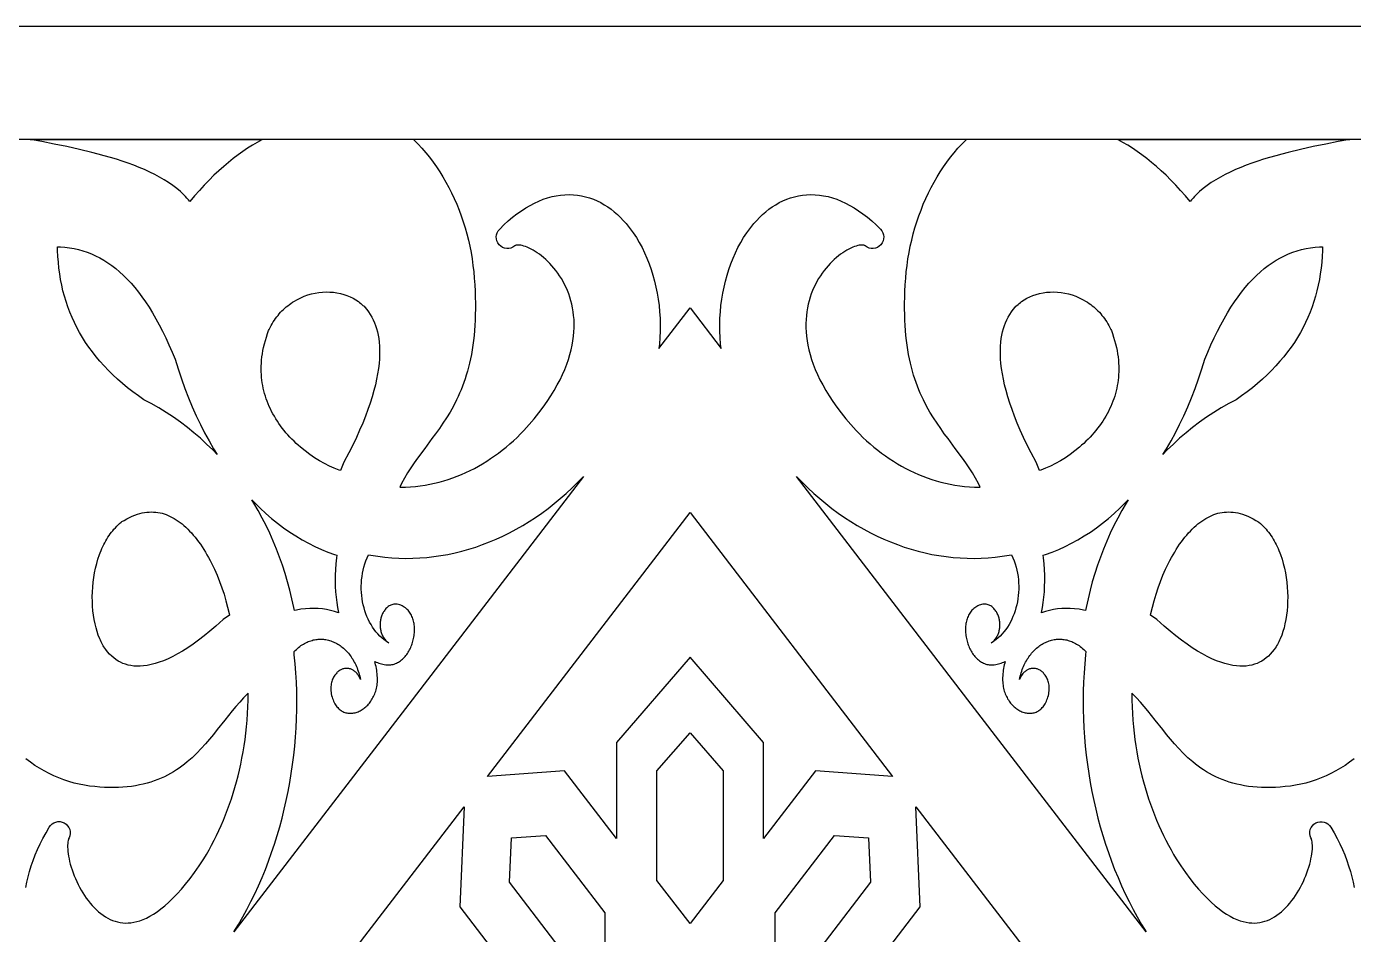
# Model space of a CAD drawing. Extents: x -400 to 400, y -350 to 350.
# Drawn here: x 9.4 to 244, y 189.4 to 350 of the extents above; entities that cross this region are included whole.
import ezdxf

# ---------------------------------------------------------------- set-up
doc = ezdxf.new("R2010")
doc.units = 0
doc.header["$MEASUREMENT"] = 0
doc.layers.add('LAYER_1', color=18, linetype='CONTINUOUS')

msp = doc.modelspace()

# ---------------------------------------------------------------- linework, layer by layer
at = {"layer": 'LAYER_1'}
for points in [[(-400, -350), (400, -350), (400, 350), (-400, 350)], [(-380, 330), (-380, -330), (380, -330), (380, 330)], [(50.95, 329.97), (50.12, 329.51), (49.29, 329.01), (48.45, 328.48), (47.61, 327.91), (46.76, 327.3), (45.92, 326.65), (45.07, 325.97), (44.22, 325.24), (43.37, 324.48), (42.51, 323.68), (41.65, 322.83), (40.8, 321.94), (39.94, 321.02), (39.08, 320.04), (38.22, 319.03), (37.98, 319.34), (37.72, 319.65), (37.45, 319.95), (37.17, 320.25), (36.57, 320.82), (35.92, 321.37), (35.23, 321.9), (34.49, 322.41), (33.72, 322.9), (32.9, 323.37), (32.05, 323.83), (31.16, 324.26), (30.24, 324.68), (29.29, 325.08), (28.32, 325.46), (27.32, 325.83), (26.29, 326.18), (25.25, 326.52), (24.19, 326.84), (23.12, 327.15), (22.03, 327.44), (20.93, 327.73), (18.72, 328.26), (16.49, 328.76), (14.26, 329.21), (12.06, 329.63), (10.01, 330), (51.01, 330)], [(241.28, 329.63), (239.08, 329.21), (236.85, 328.76), (234.62, 328.26), (232.4, 327.73), (231.3, 327.44), (230.22, 327.15), (229.14, 326.84), (228.08, 326.52), (227.04, 326.18), (226.02, 325.83), (225.02, 325.46), (224.04, 325.08), (223.1, 324.68), (222.18, 324.26), (221.29, 323.83), (220.44, 323.37), (219.62, 322.9), (218.84, 322.41), (218.11, 321.9), (217.41, 321.37), (216.76, 320.82), (216.16, 320.25), (215.88, 319.95), (215.61, 319.65), (215.36, 319.34), (215.12, 319.03), (214.26, 320.04), (213.4, 321.02), (212.54, 321.94), (211.68, 322.83), (210.83, 323.68), (209.97, 324.48), (209.12, 325.24), (208.27, 325.97), (207.42, 326.65), (206.57, 327.3), (205.73, 327.91), (204.89, 328.48), (204.05, 329.01), (203.22, 329.51), (202.38, 329.97), (202.33, 330), (243.33, 330)], [(15.35, 311.02), (16.16, 310.96), (16.97, 310.87), (17.76, 310.73), (18.54, 310.55), (19.31, 310.34), (20.07, 310.08), (20.83, 309.79), (21.57, 309.46), (22.3, 309.08), (23.02, 308.67), (23.74, 308.21), (24.44, 307.71), (25.14, 307.17), (25.83, 306.59), (26.51, 305.96), (27.18, 305.29), (27.84, 304.57), (28.5, 303.82), (29.14, 303.01), (29.78, 302.16), (30.41, 301.27), (31.03, 300.33), (31.64, 299.34), (32.24, 298.3), (32.83, 297.22), (33.41, 296.09), (33.99, 294.91), (34.55, 293.69), (35.11, 292.41), (35.63, 291.15), (36.15, 289.45), (36.74, 287.7), (37.36, 285.99), (38, 284.33), (38.67, 282.71), (39.37, 281.14), (40.1, 279.61), (40.85, 278.13), (41.63, 276.69), (42.43, 275.3), (43.05, 274.3), (42.28, 275.1), (41.21, 276.14), (40.11, 277.16), (38.97, 278.14), (37.8, 279.08), (36.59, 280), (35.35, 280.87), (34.07, 281.71), (32.76, 282.52), (31.42, 283.28), (30.12, 283.97), (29.15, 284.65), (28.17, 285.37), (27.23, 286.1), (26.33, 286.85), (25.46, 287.61), (24.63, 288.38), (23.83, 289.17), (23.08, 289.96), (22.35, 290.77), (21.67, 291.59), (21.01, 292.42), (20.4, 293.26), (19.82, 294.11), (19.27, 294.98), (18.75, 295.85), (18.27, 296.74), (17.83, 297.63), (17.41, 298.54), (17.03, 299.46), (16.68, 300.39), (16.36, 301.34), (16.07, 302.29), (15.81, 303.26), (15.59, 304.24), (15.39, 305.23), (15.23, 306.24), (15.09, 307.25), (14.99, 308.29), (14.91, 309.33), (14.87, 310.39), (14.86, 311.03)], [(238.47, 310.39), (238.42, 309.33), (238.35, 308.29), (238.24, 307.25), (238.11, 306.24), (237.94, 305.23), (237.75, 304.24), (237.52, 303.26), (237.27, 302.29), (236.98, 301.34), (236.66, 300.39), (236.31, 299.46), (235.93, 298.54), (235.51, 297.63), (235.06, 296.74), (234.58, 295.85), (234.07, 294.98), (233.52, 294.11), (232.94, 293.26), (232.32, 292.42), (231.67, 291.59), (230.98, 290.77), (230.26, 289.96), (229.5, 289.17), (228.71, 288.38), (227.88, 287.61), (227.01, 286.85), (226.11, 286.1), (225.17, 285.37), (224.19, 284.65), (223.22, 283.97), (221.92, 283.28), (220.57, 282.52), (219.26, 281.71), (217.99, 280.87), (216.75, 280), (215.54, 279.08), (214.37, 278.14), (213.23, 277.16), (212.13, 276.14), (211.06, 275.1), (210.29, 274.3), (210.9, 275.3), (211.71, 276.69), (212.48, 278.13), (213.24, 279.61), (213.96, 281.14), (214.66, 282.71), (215.33, 284.33), (215.98, 285.99), (216.6, 287.7), (217.18, 289.45), (217.71, 291.15), (218.23, 292.41), (218.78, 293.69), (219.35, 294.91), (219.92, 296.09), (220.51, 297.22), (221.1, 298.3), (221.7, 299.34), (222.31, 300.33), (222.93, 301.27), (223.56, 302.16), (224.19, 303.01), (224.84, 303.82), (225.49, 304.57), (226.16, 305.29), (226.83, 305.96), (227.51, 306.59), (228.2, 307.17), (228.89, 307.71), (229.6, 308.21), (230.31, 308.67), (231.04, 309.08), (231.77, 309.46), (232.51, 309.79), (233.26, 310.08), (234.02, 310.34), (234.79, 310.55), (235.58, 310.73), (236.37, 310.87), (237.17, 310.96), (237.99, 311.02), (238.47, 311.03)], [(62.99, 303.03), (63.63, 302.98), (64.25, 302.89), (64.86, 302.76), (65.45, 302.6), (66.02, 302.41), (66.57, 302.19), (67.09, 301.93), (67.58, 301.65), (68.07, 301.33), (68.26, 301.19), (68.46, 301.02), (68.66, 300.85), (68.85, 300.67), (69.04, 300.5), (69.16, 300.36), (69.51, 299.94), (69.85, 299.5), (70.15, 299.04), (70.42, 298.57), (70.66, 298.09), (70.89, 297.6), (71.08, 297.09), (71.26, 296.56), (71.41, 296), (71.53, 295.42), (71.64, 294.81), (71.72, 294.16), (71.77, 293.48), (71.8, 292.76), (71.79, 292), (71.76, 291.21), (71.69, 290.37), (71.58, 289.49), (71.44, 288.58), (71.26, 287.62), (71.04, 286.62), (70.78, 285.58), (70.47, 284.5), (70.12, 283.39), (69.73, 282.24), (69.29, 281.05), (68.8, 279.83), (68.26, 278.57), (67.68, 277.28), (67.05, 275.96), (66.36, 274.61), (65.47, 272.91), (64.88, 271.44), (64.66, 271.51), (63.78, 271.86), (62.91, 272.25), (62.03, 272.69), (61.16, 273.18), (60.3, 273.71), (59.45, 274.29), (58.62, 274.91), (57.8, 275.58), (57.42, 275.91), (57.04, 276.26), (56.66, 276.62), (56.29, 276.99), (55.93, 277.36), (55.58, 277.75), (55.24, 278.14), (54.91, 278.54), (54.59, 278.94), (54.29, 279.35), (53.99, 279.77), (53.71, 280.19), (53.44, 280.61), (53.18, 281.04), (52.93, 281.48), (52.7, 281.92), (52.48, 282.36), (52.27, 282.8), (52.08, 283.25), (51.9, 283.71), (51.74, 284.16), (51.59, 284.62), (51.45, 285.08), (51.33, 285.54), (51.22, 286.01), (51.12, 286.48), (51.04, 286.95), (50.97, 287.43), (50.92, 287.92), (50.89, 288.41), (50.86, 288.91), (50.86, 289.42), (50.86, 289.93), (50.89, 290.46), (50.93, 290.99), (50.99, 291.54), (51.07, 292.09), (51.17, 292.66), (51.29, 293.24), (51.43, 293.84), (51.59, 294.45), (51.78, 295.07), (51.99, 295.71), (52.17, 296.2), (52.26, 296.4), (52.43, 296.75), (52.61, 297.09), (52.8, 297.41), (52.99, 297.73), (53.19, 298.04), (53.4, 298.33), (53.61, 298.62), (53.83, 298.9), (54.06, 299.17), (54.29, 299.44), (54.53, 299.69), (54.78, 299.93), (55.03, 300.17), (55.29, 300.4), (55.56, 300.61), (55.83, 300.82), (56.1, 301.02), (56.38, 301.22), (56.65, 301.38), (57.26, 301.73), (57.86, 302.03), (58.48, 302.29), (59.11, 302.52), (59.75, 302.7), (60.4, 302.84), (61.05, 302.95), (61.7, 303.01), (62.35, 303.04)], [(191.64, 303.01), (192.29, 302.95), (192.94, 302.84), (193.59, 302.7), (194.23, 302.52), (194.86, 302.29), (195.48, 302.03), (196.08, 301.73), (196.69, 301.38), (196.95, 301.22), (197.23, 301.02), (197.51, 300.82), (197.78, 300.61), (198.05, 300.4), (198.3, 300.17), (198.56, 299.93), (198.8, 299.69), (199.04, 299.44), (199.28, 299.17), (199.5, 298.9), (199.72, 298.62), (199.94, 298.33), (200.15, 298.04), (200.35, 297.73), (200.54, 297.41), (200.72, 297.09), (200.9, 296.75), (201.08, 296.4), (201.17, 296.2), (201.35, 295.71), (201.56, 295.07), (201.74, 294.45), (201.91, 293.84), (202.05, 293.24), (202.17, 292.66), (202.26, 292.09), (202.34, 291.54), (202.4, 290.99), (202.45, 290.46), (202.47, 289.93), (202.48, 289.42), (202.47, 288.91), (202.45, 288.41), (202.41, 287.92), (202.36, 287.43), (202.29, 286.95), (202.21, 286.48), (202.12, 286.01), (202.01, 285.54), (201.89, 285.08), (201.75, 284.62), (201.6, 284.16), (201.43, 283.71), (201.26, 283.25), (201.06, 282.8), (200.86, 282.36), (200.64, 281.92), (200.4, 281.48), (200.16, 281.04), (199.9, 280.61), (199.63, 280.19), (199.34, 279.77), (199.05, 279.35), (198.74, 278.94), (198.42, 278.54), (198.09, 278.14), (197.75, 277.75), (197.4, 277.36), (197.04, 276.99), (196.68, 276.62), (196.3, 276.26), (195.91, 275.91), (195.54, 275.58), (194.71, 274.91), (193.89, 274.29), (193.04, 273.71), (192.18, 273.18), (191.3, 272.69), (190.43, 272.25), (189.55, 271.86), (188.68, 271.51), (188.46, 271.44), (187.87, 272.91), (186.97, 274.61), (186.29, 275.96), (185.66, 277.28), (185.07, 278.57), (184.54, 279.83), (184.05, 281.05), (183.61, 282.24), (183.22, 283.39), (182.87, 284.5), (182.56, 285.58), (182.3, 286.62), (182.08, 287.62), (181.9, 288.58), (181.76, 289.49), (181.65, 290.37), (181.58, 291.21), (181.54, 292), (181.54, 292.76), (181.57, 293.48), (181.62, 294.16), (181.7, 294.81), (181.8, 295.42), (181.93, 296), (182.08, 296.56), (182.25, 297.09), (182.45, 297.6), (182.67, 298.09), (182.92, 298.57), (183.19, 299.04), (183.49, 299.5), (183.82, 299.94), (184.17, 300.36), (184.3, 300.5), (184.48, 300.67), (184.67, 300.85), (184.87, 301.02), (185.08, 301.19), (185.27, 301.33), (185.76, 301.65), (186.25, 301.93), (186.77, 302.19), (187.31, 302.41), (187.88, 302.6), (188.47, 302.76), (189.08, 302.89), (189.71, 302.98), (190.34, 303.03), (190.99, 303.04)], [(76.93, 230.13), (46.03, 189.85), (46.83, 191.15), (47.59, 192.47), (48.33, 193.82), (49.04, 195.19), (49.72, 196.59), (50.38, 198), (51, 199.44), (51.59, 200.89), (52.16, 202.37), (52.7, 203.85), (53.2, 205.36), (53.68, 206.88), (54.13, 208.42), (54.55, 209.96), (54.93, 211.52), (55.29, 213.09), (55.61, 214.67), (55.91, 216.26), (56.17, 217.86), (56.41, 219.46), (56.61, 221.07), (56.78, 222.69), (56.92, 224.3), (57.03, 225.92), (57.1, 227.54), (57.14, 229.17), (57.15, 230.79), (57.13, 232.41), (57.08, 234.02), (56.99, 235.64), (56.87, 237.24), (56.71, 238.85), (56.68, 239.41), (56.87, 239.62), (57.07, 239.81), (57.27, 239.99), (57.47, 240.17), (57.68, 240.33), (57.89, 240.48), (58.1, 240.62), (58.31, 240.76), (58.52, 240.88), (58.74, 240.99), (58.96, 241.1), (59.17, 241.19), (59.39, 241.27), (59.62, 241.35), (59.84, 241.41), (60.06, 241.47), (60.28, 241.52), (60.51, 241.55), (60.73, 241.58), (60.95, 241.6), (61.18, 241.61), (61.4, 241.61), (61.63, 241.6), (61.85, 241.59), (62.07, 241.56), (62.29, 241.53), (62.51, 241.49), (62.73, 241.43), (62.95, 241.37), (63.16, 241.31), (63.38, 241.23), (63.59, 241.14), (63.8, 241.05), (64.01, 240.95), (64.21, 240.84), (64.41, 240.72), (64.62, 240.6), (64.81, 240.47), (65.01, 240.32), (65.2, 240.18), (65.39, 240.02), (65.57, 239.85), (65.75, 239.68), (65.93, 239.5), (66.1, 239.32), (66.27, 239.12), (66.44, 238.92), (66.6, 238.71), (66.75, 238.5), (66.9, 238.28), (67.05, 238.05), (67.19, 237.81), (67.32, 237.57), (67.45, 237.32), (67.58, 237.06), (67.7, 236.8), (67.81, 236.53), (67.91, 236.25), (68.01, 235.97), (68.11, 235.68), (68.2, 235.38), (68.28, 235.08), (68.35, 234.78), (68.42, 234.46), (68.31, 234.7), (68.19, 234.94), (68.06, 235.17), (67.91, 235.39), (67.81, 235.52), (67.7, 235.64), (67.59, 235.75), (67.48, 235.85), (67.36, 235.95), (67.24, 236.03), (67.12, 236.11), (67, 236.18), (66.87, 236.25), (66.74, 236.3), (66.62, 236.35), (66.49, 236.38), (66.35, 236.41), (66.22, 236.44), (66.09, 236.45), (65.96, 236.45), (65.82, 236.45), (65.69, 236.44), (65.56, 236.42), (65.43, 236.39), (65.3, 236.35), (65.17, 236.3), (65.04, 236.25), (64.91, 236.19), (64.79, 236.12), (64.66, 236.04), (64.54, 235.95), (64.43, 235.85), (64.31, 235.75), (64.2, 235.64), (64.09, 235.51), (63.98, 235.38), (63.87, 235.24), (63.76, 235.08), (63.66, 234.92), (63.57, 234.74), (63.48, 234.55), (63.4, 234.36), (63.34, 234.15), (63.28, 233.94), (63.23, 233.72), (63.2, 233.49), (63.17, 233.25), (63.16, 233), (63.16, 232.74), (63.17, 232.48), (63.2, 232.21), (63.24, 231.93), (63.31, 231.65), (63.38, 231.37), (63.46, 231.11), (63.55, 230.87), (63.65, 230.63), (63.75, 230.41), (63.87, 230.2), (63.98, 230.01), (64.11, 229.83), (64.24, 229.66), (64.38, 229.5), (64.52, 229.35), (64.66, 229.22), (64.81, 229.1), (64.97, 228.99), (65.13, 228.89), (65.29, 228.8), (65.46, 228.73), (65.63, 228.66), (65.8, 228.61), (65.98, 228.57), (66.16, 228.54), (66.34, 228.52), (66.52, 228.51), (66.7, 228.51), (66.88, 228.52), (67.07, 228.54), (67.25, 228.57), (67.44, 228.61), (67.62, 228.66), (67.8, 228.72), (67.98, 228.79), (68.16, 228.87), (68.34, 228.96), (68.52, 229.05), (68.7, 229.16), (68.87, 229.27), (69.04, 229.4), (69.2, 229.53), (69.37, 229.67), (69.53, 229.81), (69.68, 229.97), (69.83, 230.13), (69.98, 230.31), (70.12, 230.48), (70.25, 230.67), (70.38, 230.87), (70.5, 231.07), (70.62, 231.28), (70.73, 231.49), (70.83, 231.71), (70.93, 231.94), (71.02, 232.18), (71.1, 232.42), (71.17, 232.67), (71.23, 232.92), (71.28, 233.18), (71.33, 233.45), (71.36, 233.72), (71.39, 234), (71.4, 234.28), (71.41, 234.57), (71.4, 234.86), (71.38, 235.16), (71.36, 235.48), (71.32, 235.81), (71.28, 236.13), (71.23, 236.45), (71.16, 236.77), (71.09, 237.08), (71.01, 237.38), (70.92, 237.69), (71.16, 237.57), (71.39, 237.47), (71.63, 237.38), (71.87, 237.3), (72.12, 237.23), (72.37, 237.17), (72.61, 237.12), (72.87, 237.09), (73.09, 237.07), (73.32, 237.06), (73.54, 237.06), (73.76, 237.08), (73.97, 237.12), (74.18, 237.16), (74.38, 237.22), (74.58, 237.29), (74.78, 237.37), (74.97, 237.47), (75.15, 237.57), (75.33, 237.68), (75.51, 237.81), (75.68, 237.94), (75.84, 238.09), (76, 238.24), (76.16, 238.4), (76.31, 238.57), (76.45, 238.74), (76.59, 238.92), (76.72, 239.11), (76.85, 239.31), (76.97, 239.51), (77.08, 239.72), (77.19, 239.93), (77.29, 240.15), (77.38, 240.37), (77.47, 240.59), (77.55, 240.82), (77.62, 241.05), (77.69, 241.28), (77.75, 241.52), (77.8, 241.76), (77.85, 242), (77.89, 242.24), (77.92, 242.48), (77.94, 242.72), (77.96, 242.96), (77.97, 243.19), (77.97, 243.43), (77.96, 243.67), (77.94, 243.9), (77.92, 244.13), (77.89, 244.36), (77.85, 244.59), (77.8, 244.81), (77.74, 245.03), (77.67, 245.24), (77.6, 245.45), (77.51, 245.65), (77.42, 245.85), (77.32, 246.04), (77.21, 246.22), (77.09, 246.4), (76.96, 246.57), (76.82, 246.73), (76.67, 246.89), (76.51, 247.03), (76.34, 247.17), (76.16, 247.3), (75.97, 247.41), (75.77, 247.52), (75.56, 247.61), (75.34, 247.7), (75.13, 247.75), (74.92, 247.79), (74.72, 247.81), (74.52, 247.81), (74.33, 247.79), (74.15, 247.76), (73.97, 247.71), (73.8, 247.65), (73.64, 247.58), (73.48, 247.49), (73.33, 247.39), (73.19, 247.28), (73.05, 247.16), (72.92, 247.02), (72.8, 246.88), (72.69, 246.73), (72.59, 246.6), (72.5, 246.45), (72.41, 246.31), (72.33, 246.16), (72.26, 246), (72.19, 245.85), (72.13, 245.69), (72.08, 245.52), (72.03, 245.36), (71.99, 245.19), (71.95, 245.02), (71.92, 244.85), (71.9, 244.68), (71.88, 244.51), (71.87, 244.34), (71.87, 244.16), (71.88, 243.99), (71.89, 243.82), (71.9, 243.64), (71.92, 243.47), (71.95, 243.3), (71.99, 243.14), (72.03, 242.97), (72.08, 242.81), (72.13, 242.64), (72.19, 242.49), (72.26, 242.33), (72.33, 242.18), (72.41, 242.03), (72.5, 241.89), (72.59, 241.75), (72.69, 241.61), (72.86, 241.42), (73.03, 241.25), (73.22, 241.09), (73.4, 240.95), (73.19, 241.08), (72.98, 241.22), (72.78, 241.36), (72.58, 241.51), (72.2, 241.83), (71.83, 242.17), (71.48, 242.54), (71.15, 242.92), (70.84, 243.33), (70.55, 243.75), (70.27, 244.19), (70.02, 244.65), (69.78, 245.13), (69.56, 245.61), (69.37, 246.11), (69.19, 246.63), (69.04, 247.15), (68.9, 247.68), (68.79, 248.22), (68.7, 248.77), (68.63, 249.32), (68.58, 249.88), (68.55, 250.45), (68.55, 251.01), (68.57, 251.58), (68.61, 252.14), (68.68, 252.71), (68.77, 253.27), (68.88, 253.83), (69.02, 254.38), (69.18, 254.93), (69.36, 255.47), (69.58, 256.01), (69.81, 256.53), (70.25, 256.48), (71.47, 256.28), (72.71, 256.12), (73.95, 256.01), (75.19, 255.94), (76.43, 255.91), (77.67, 255.92), (78.92, 255.98), (80.16, 256.08), (81.4, 256.22), (82.64, 256.4), (83.88, 256.62), (85.12, 256.88), (86.35, 257.19), (87.57, 257.53), (88.79, 257.92), (90, 258.34), (91.21, 258.81), (92.4, 259.31), (93.59, 259.85), (94.77, 260.44), (95.94, 261.06), (97.09, 261.72), (98.24, 262.42), (99.36, 263.16), (100.48, 263.93), (101.58, 264.75), (102.67, 265.6), (103.74, 266.49), (104.79, 267.41), (105.82, 268.37), (106.84, 269.37), (107.84, 270.41)], [(146.5, 269.37), (147.51, 268.37), (148.55, 267.41), (149.6, 266.49), (150.67, 265.6), (151.75, 264.75), (152.86, 263.93), (153.97, 263.16), (155.1, 262.42), (156.24, 261.72), (157.4, 261.06), (158.57, 260.44), (159.74, 259.85), (160.93, 259.31), (162.13, 258.81), (163.33, 258.34), (164.55, 257.92), (165.76, 257.53), (166.99, 257.19), (168.22, 256.88), (169.45, 256.62), (170.69, 256.4), (171.93, 256.22), (173.18, 256.08), (174.42, 255.98), (175.66, 255.92), (176.91, 255.91), (178.15, 255.94), (179.39, 256.01), (180.63, 256.12), (181.86, 256.28), (183.09, 256.48), (183.52, 256.53), (183.76, 256.01), (183.97, 255.47), (184.16, 254.93), (184.32, 254.38), (184.46, 253.83), (184.57, 253.27), (184.66, 252.71), (184.72, 252.14), (184.77, 251.58), (184.79, 251.01), (184.78, 250.45), (184.76, 249.88), (184.71, 249.32), (184.64, 248.77), (184.55, 248.22), (184.43, 247.68), (184.3, 247.15), (184.14, 246.63), (183.97, 246.11), (183.77, 245.61), (183.56, 245.13), (183.32, 244.65), (183.07, 244.19), (182.79, 243.75), (182.5, 243.33), (182.18, 242.92), (181.85, 242.54), (181.51, 242.17), (181.14, 241.83), (180.75, 241.51), (180.56, 241.36), (180.35, 241.22), (180.14, 241.08), (179.93, 240.95), (180.12, 241.09), (180.3, 241.25), (180.48, 241.42), (180.65, 241.61), (180.74, 241.75), (180.84, 241.89), (180.92, 242.03), (181, 242.18), (181.08, 242.33), (181.14, 242.49), (181.2, 242.64), (181.26, 242.81), (181.31, 242.97), (181.35, 243.14), (181.38, 243.3), (181.41, 243.47), (181.43, 243.64), (181.45, 243.82), (181.46, 243.99), (181.46, 244.16), (181.46, 244.34), (181.45, 244.51), (181.44, 244.68), (181.41, 244.85), (181.39, 245.02), (181.35, 245.19), (181.31, 245.36), (181.26, 245.52), (181.21, 245.69), (181.15, 245.85), (181.08, 246), (181, 246.16), (180.92, 246.31), (180.84, 246.45), (180.74, 246.6), (180.64, 246.73), (180.53, 246.88), (180.41, 247.02), (180.29, 247.16), (180.15, 247.28), (180.01, 247.39), (179.86, 247.49), (179.7, 247.58), (179.54, 247.65), (179.37, 247.71), (179.19, 247.76), (179.01, 247.79), (178.82, 247.81), (178.62, 247.81), (178.42, 247.79), (178.21, 247.75), (178, 247.7), (177.78, 247.61), (177.57, 247.52), (177.37, 247.41), (177.18, 247.3), (177, 247.17), (176.83, 247.03), (176.67, 246.89), (176.52, 246.73), (176.38, 246.57), (176.25, 246.4), (176.13, 246.22), (176.02, 246.04), (175.92, 245.85), (175.82, 245.65), (175.74, 245.45), (175.66, 245.24), (175.6, 245.03), (175.54, 244.81), (175.49, 244.59), (175.45, 244.36), (175.42, 244.13), (175.39, 243.9), (175.38, 243.67), (175.37, 243.43), (175.37, 243.19), (175.38, 242.96), (175.39, 242.72), (175.42, 242.48), (175.45, 242.24), (175.49, 242), (175.53, 241.76), (175.59, 241.52), (175.65, 241.28), (175.71, 241.05), (175.79, 240.82), (175.87, 240.59), (175.96, 240.37), (176.05, 240.15), (176.15, 239.93), (176.26, 239.72), (176.37, 239.51), (176.49, 239.31), (176.62, 239.11), (176.75, 238.92), (176.89, 238.74), (177.03, 238.57), (177.18, 238.4), (177.33, 238.24), (177.49, 238.09), (177.66, 237.94), (177.83, 237.81), (178, 237.68), (178.18, 237.57), (178.37, 237.47), (178.56, 237.37), (178.75, 237.29), (178.95, 237.22), (179.16, 237.16), (179.37, 237.12), (179.58, 237.08), (179.8, 237.06), (180.02, 237.06), (180.24, 237.07), (180.47, 237.09), (180.72, 237.12), (180.97, 237.17), (181.22, 237.23), (181.46, 237.3), (181.7, 237.38), (181.94, 237.47), (182.18, 237.57), (182.41, 237.69), (182.32, 237.38), (182.24, 237.08), (182.17, 236.77), (182.11, 236.45), (182.06, 236.13), (182.01, 235.81), (181.98, 235.48), (181.95, 235.16), (181.93, 234.86), (181.93, 234.57), (181.93, 234.28), (181.95, 234), (181.97, 233.72), (182.01, 233.45), (182.05, 233.18), (182.11, 232.92), (182.17, 232.67), (182.24, 232.42), (182.32, 232.18), (182.41, 231.94), (182.5, 231.71), (182.61, 231.49), (182.72, 231.28), (182.83, 231.07), (182.96, 230.87), (183.08, 230.67), (183.22, 230.48), (183.36, 230.31), (183.51, 230.13), (183.66, 229.97), (183.81, 229.81), (183.97, 229.67), (184.13, 229.53), (184.3, 229.4), (184.47, 229.27), (184.64, 229.16), (184.81, 229.05), (184.99, 228.96), (185.17, 228.87), (185.35, 228.79), (185.53, 228.72), (185.72, 228.66), (185.9, 228.61), (186.08, 228.57), (186.27, 228.54), (186.45, 228.52), (186.64, 228.51), (186.82, 228.51), (187, 228.52), (187.18, 228.54), (187.36, 228.57), (187.53, 228.61), (187.71, 228.66), (187.88, 228.73), (188.04, 228.8), (188.21, 228.89), (188.37, 228.99), (188.52, 229.1), (188.67, 229.22), (188.82, 229.35), (188.96, 229.5), (189.1, 229.66), (189.23, 229.83), (189.35, 230.01), (189.47, 230.2), (189.58, 230.41), (189.69, 230.63), (189.78, 230.87), (189.87, 231.11), (189.95, 231.37), (190.03, 231.65), (190.09, 231.93), (190.13, 232.21), (190.16, 232.48), (190.17, 232.74), (190.18, 233), (190.16, 233.25), (190.14, 233.49), (190.1, 233.72), (190.06, 233.94), (190, 234.15), (189.93, 234.36), (189.86, 234.55), (189.77, 234.74), (189.68, 234.92), (189.58, 235.08), (189.47, 235.24), (189.35, 235.38), (189.25, 235.51), (189.14, 235.64), (189.03, 235.75), (188.91, 235.85), (188.79, 235.95), (188.67, 236.04), (188.55, 236.12), (188.42, 236.19), (188.3, 236.25), (188.17, 236.3), (188.04, 236.35), (187.91, 236.39), (187.78, 236.42), (187.64, 236.44), (187.51, 236.45), (187.38, 236.45), (187.25, 236.45), (187.11, 236.44), (186.98, 236.41), (186.85, 236.38), (186.72, 236.35), (186.59, 236.3), (186.46, 236.25), (186.34, 236.18), (186.21, 236.11), (186.09, 236.03), (185.97, 235.95), (185.86, 235.85), (185.74, 235.75), (185.63, 235.64), (185.53, 235.52), (185.42, 235.39), (185.27, 235.17), (185.14, 234.94), (185.02, 234.7), (184.92, 234.46), (184.99, 234.78), (185.06, 235.08), (185.14, 235.38), (185.23, 235.68), (185.32, 235.97), (185.42, 236.25), (185.53, 236.53), (185.64, 236.8), (185.76, 237.06), (185.88, 237.32), (186.01, 237.57), (186.15, 237.81), (186.29, 238.05), (186.43, 238.28), (186.59, 238.5), (186.74, 238.71), (186.9, 238.92), (187.07, 239.12), (187.23, 239.32), (187.41, 239.5), (187.58, 239.68), (187.77, 239.85), (187.95, 240.02), (188.14, 240.18), (188.33, 240.32), (188.52, 240.47), (188.72, 240.6), (188.92, 240.72), (189.12, 240.84), (189.33, 240.95), (189.54, 241.05), (189.75, 241.14), (189.96, 241.23), (190.17, 241.31), (190.39, 241.37), (190.61, 241.43), (190.83, 241.49), (191.05, 241.53), (191.27, 241.56), (191.49, 241.59), (191.71, 241.6), (191.93, 241.61), (192.16, 241.61), (192.38, 241.6), (192.61, 241.58), (192.83, 241.55), (193.05, 241.52), (193.28, 241.47), (193.5, 241.41), (193.72, 241.35), (193.94, 241.27), (194.16, 241.19), (194.38, 241.1), (194.6, 240.99), (194.81, 240.88), (195.03, 240.76), (195.24, 240.62), (195.45, 240.48), (195.66, 240.33), (195.86, 240.17), (196.07, 239.99), (196.27, 239.81), (196.46, 239.62), (196.66, 239.41), (196.62, 238.85), (196.47, 237.24), (196.35, 235.64), (196.26, 234.02), (196.2, 232.41), (196.18, 230.79), (196.19, 229.17), (196.24, 227.54), (196.31, 225.92), (196.42, 224.3), (196.56, 222.69), (196.73, 221.07), (196.93, 219.46), (197.16, 217.86), (197.43, 216.26), (197.72, 214.67), (198.05, 213.09), (198.4, 211.52), (198.79, 209.96), (199.21, 208.42), (199.66, 206.88), (200.13, 205.36), (200.64, 203.85), (201.18, 202.37), (201.74, 200.89), (202.34, 199.44), (202.96, 198), (203.61, 196.59), (204.3, 195.19), (205.01, 193.82), (205.74, 192.47), (206.51, 191.15), (207.3, 189.85), (176.4, 230.13), (145.5, 270.41)], [(49.66, 265.79), (50.66, 264.8), (51.67, 263.86), (52.7, 262.97), (53.75, 262.13), (54.81, 261.33), (55.89, 260.57), (56.98, 259.87), (58.09, 259.21), (59.21, 258.59), (60.34, 258.02), (61.49, 257.5), (62.64, 257.02), (63.81, 256.59), (64.23, 256.45), (64.17, 255.99), (64.06, 254.96), (63.99, 253.94), (63.95, 252.93), (63.94, 251.94), (63.96, 250.96), (64.02, 250), (64.1, 249.05), (64.22, 248.12), (64.36, 247.21), (64.53, 246.32), (64.54, 246.28), (64.51, 246.29), (63.83, 246.51), (63.13, 246.7), (62.41, 246.85), (61.69, 246.96), (60.95, 247.04), (60.2, 247.07), (59.44, 247.06), (58.67, 247.01), (57.88, 246.91), (57.09, 246.77), (56.74, 246.68), (56.63, 247.24), (56.3, 248.76), (55.93, 250.26), (55.53, 251.75), (55.1, 253.23), (54.62, 254.69), (54.12, 256.13), (53.57, 257.56), (53, 258.96), (52.38, 260.35), (51.73, 261.71), (51.05, 263.05), (50.33, 264.38), (49.58, 265.67), (49.21, 266.26)], [(203.76, 265.67), (203, 264.38), (202.29, 263.05), (201.6, 261.71), (200.95, 260.35), (200.34, 258.96), (199.76, 257.56), (199.22, 256.13), (198.71, 254.69), (198.24, 253.23), (197.8, 251.75), (197.4, 250.26), (197.04, 248.76), (196.71, 247.24), (196.6, 246.68), (196.24, 246.77), (195.45, 246.91), (194.67, 247.01), (193.9, 247.06), (193.14, 247.07), (192.39, 247.04), (191.65, 246.96), (190.92, 246.85), (190.21, 246.7), (189.51, 246.51), (188.82, 246.29), (188.79, 246.28), (188.8, 246.32), (188.97, 247.21), (189.12, 248.12), (189.23, 249.05), (189.32, 250), (189.37, 250.96), (189.4, 251.94), (189.39, 252.93), (189.35, 253.94), (189.28, 254.96), (189.17, 255.99), (189.1, 256.45), (189.53, 256.59), (190.69, 257.02), (191.85, 257.5), (192.99, 258.02), (194.13, 258.59), (195.25, 259.21), (196.35, 259.87), (197.45, 260.57), (198.52, 261.33), (199.59, 262.13), (200.63, 262.97), (201.66, 263.86), (202.68, 264.8), (203.67, 265.79), (204.13, 266.26)], [(31.83, 264.11), (32.22, 264.08), (32.59, 264.03), (32.97, 263.96), (33.33, 263.88), (33.7, 263.77), (34.06, 263.65), (34.42, 263.5), (34.77, 263.34), (35.13, 263.17), (35.48, 262.97), (35.83, 262.75), (36.17, 262.52), (36.52, 262.27), (36.86, 262), (37.2, 261.72), (37.53, 261.41), (37.87, 261.09), (38.2, 260.75), (38.53, 260.4), (38.85, 260.03), (39.17, 259.65), (39.48, 259.24), (39.79, 258.83), (40.1, 258.4), (40.4, 257.96), (40.69, 257.5), (40.98, 257.03), (41.26, 256.55), (41.54, 256.06), (41.81, 255.56), (42.06, 255.07), (42.58, 254), (43.05, 252.91), (43.49, 251.81), (43.9, 250.69), (44.28, 249.55), (44.62, 248.41), (44.92, 247.27), (45.18, 246.13), (45.24, 245.84), (44.11, 245.08), (42.81, 243.9), (41.77, 243.01), (40.75, 242.19), (39.76, 241.43), (38.8, 240.73), (37.86, 240.1), (36.95, 239.52), (36.07, 239.01), (35.21, 238.55), (34.39, 238.16), (33.59, 237.81), (32.83, 237.53), (32.09, 237.29), (31.39, 237.11), (30.71, 236.97), (30.07, 236.88), (29.46, 236.83), (28.88, 236.83), (28.33, 236.86), (27.81, 236.93), (27.31, 237.03), (26.84, 237.17), (26.39, 237.33), (25.97, 237.53), (25.56, 237.75), (25.17, 238.01), (24.79, 238.3), (24.42, 238.62), (24.06, 238.98), (23.71, 239.37), (23.37, 239.8), (23.05, 240.25), (22.94, 240.42), (22.81, 240.66), (22.67, 240.91), (22.54, 241.17), (22.42, 241.44), (22.31, 241.69), (22.06, 242.32), (21.84, 242.96), (21.65, 243.63), (21.48, 244.35), (21.33, 245.09), (21.21, 245.86), (21.11, 246.65), (21.04, 247.47), (21, 248.29), (20.99, 249.13), (21.01, 249.98), (21.06, 250.83), (21.14, 251.68), (21.25, 252.52), (21.39, 253.36), (21.57, 254.18), (21.77, 254.99), (22, 255.77), (22.26, 256.57), (22.39, 256.91), (22.54, 257.28), (22.69, 257.64), (22.85, 257.99), (23.02, 258.34), (23.19, 258.67), (23.38, 259), (23.56, 259.33), (23.76, 259.64), (23.96, 259.94), (24.17, 260.24), (24.38, 260.53), (24.6, 260.8), (24.83, 261.07), (25.07, 261.34), (25.31, 261.59), (25.56, 261.83), (25.82, 262.06), (26.08, 262.29), (26.24, 262.41), (26.62, 262.64), (27.11, 262.92), (27.58, 263.16), (28.05, 263.37), (28.51, 263.55), (28.96, 263.71), (29.39, 263.84), (29.82, 263.94), (30.24, 264.02), (30.65, 264.07), (31.05, 264.11), (31.45, 264.12)], [(162.47, 217.34), (148.86, 218.34), (139.67, 206.36), (139.67, 223.31), (126.67, 238.44), (113.66, 223.31), (113.66, 206.36), (104.47, 218.34), (90.86, 217.34), (126.67, 264.01)], [(222.29, 264.11), (222.69, 264.07), (223.1, 264.02), (223.52, 263.94), (223.94, 263.84), (224.38, 263.71), (224.83, 263.55), (225.28, 263.37), (225.75, 263.16), (226.23, 262.92), (226.72, 262.64), (227.09, 262.41), (227.25, 262.29), (227.52, 262.06), (227.78, 261.83), (228.03, 261.59), (228.27, 261.34), (228.51, 261.07), (228.73, 260.8), (228.96, 260.53), (229.17, 260.24), (229.38, 259.94), (229.58, 259.64), (229.77, 259.33), (229.96, 259), (230.14, 258.67), (230.32, 258.34), (230.48, 257.99), (230.64, 257.64), (230.8, 257.28), (230.94, 256.91), (231.07, 256.57), (231.34, 255.77), (231.57, 254.99), (231.77, 254.18), (231.94, 253.36), (232.08, 252.52), (232.19, 251.68), (232.27, 250.83), (232.32, 249.98), (232.34, 249.13), (232.33, 248.29), (232.29, 247.47), (232.23, 246.65), (232.13, 245.86), (232.01, 245.09), (231.86, 244.35), (231.69, 243.63), (231.49, 242.96), (231.28, 242.32), (231.03, 241.69), (230.92, 241.44), (230.79, 241.17), (230.66, 240.91), (230.53, 240.66), (230.39, 240.42), (230.29, 240.25), (229.97, 239.8), (229.62, 239.37), (229.27, 238.98), (228.92, 238.62), (228.55, 238.3), (228.17, 238.01), (227.78, 237.75), (227.37, 237.53), (226.94, 237.33), (226.49, 237.17), (226.02, 237.03), (225.53, 236.93), (225.01, 236.86), (224.46, 236.83), (223.88, 236.83), (223.27, 236.88), (222.62, 236.97), (221.95, 237.11), (221.25, 237.29), (220.51, 237.53), (219.74, 237.81), (218.95, 238.16), (218.12, 238.55), (217.27, 239.01), (216.38, 239.52), (215.47, 240.1), (214.54, 240.73), (213.57, 241.43), (212.58, 242.19), (211.57, 243.01), (210.53, 243.9), (209.22, 245.08), (208.1, 245.84), (208.15, 246.13), (208.42, 247.27), (208.72, 248.41), (209.06, 249.55), (209.43, 250.69), (209.84, 251.81), (210.29, 252.91), (210.76, 254), (211.28, 255.07), (211.53, 255.56), (211.8, 256.06), (212.07, 256.55), (212.36, 257.03), (212.64, 257.5), (212.94, 257.96), (213.24, 258.4), (213.54, 258.83), (213.85, 259.24), (214.17, 259.65), (214.49, 260.03), (214.81, 260.4), (215.14, 260.75), (215.47, 261.09), (215.8, 261.41), (216.14, 261.72), (216.48, 262), (216.82, 262.27), (217.16, 262.52), (217.51, 262.75), (217.86, 262.97), (218.21, 263.17), (218.56, 263.34), (218.92, 263.5), (219.28, 263.65), (219.64, 263.77), (220, 263.88), (220.37, 263.96), (220.74, 264.03), (221.12, 264.08), (221.5, 264.11), (221.89, 264.12)], [(132.54, 218.3), (132.54, 198.95), (126.67, 191.31), (120.8, 198.95), (120.8, 218.3), (126.67, 225.04)], [(85.98, 194.24), (95.17, 182.26), (82.17, 182.26), (70.48, 165.2), (82.17, 148.15), (95.17, 148.15), (85.98, 136.17), (86.75, 118.43), (50.86, 165.2), (86.75, 211.98)], [(202.48, 165.2), (166.59, 118.43), (167.36, 136.17), (158.16, 148.15), (171.17, 148.15), (182.85, 165.2), (171.17, 182.26), (158.16, 182.26), (167.36, 194.24), (166.59, 211.98)], [(111.62, 193.22), (111.62, 184.91), (105.25, 184.91), (94.75, 198.6), (95.09, 206.46), (101.12, 206.91)], [(158.24, 206.46), (158.58, 198.6), (148.08, 184.91), (141.71, 184.91), (141.71, 193.22), (152.21, 206.91)]]:
    msp.add_lwpolyline(points, close=True, dxfattribs=at)
msp.add_lwpolyline([(157.88, 276.73), (158.53, 276.15), (159.18, 275.6), (159.85, 275.06), (160.53, 274.54), (161.22, 274.04), (161.91, 273.56), (162.62, 273.1), (163.34, 272.66), (164.06, 272.24), (164.8, 271.83), (165.54, 271.45), (166.3, 271.1), (167.06, 270.76), (167.84, 270.44), (168.62, 270.15), (169.41, 269.88), (170.21, 269.63), (171.02, 269.41), (171.84, 269.21), (172.67, 269.03), (173.51, 268.88), (174.36, 268.76), (175.22, 268.65), (176.09, 268.58), (176.97, 268.53), (177.85, 268.5), (177.99, 268.5), (177.92, 268.64), (177.67, 269.13), (177.14, 270.1), (176.6, 271.03), (176.03, 271.93), (175.44, 272.81), (174.84, 273.66), (173.57, 275.37), (172.29, 277.09), (171.63, 277.97), (170.99, 278.87), (170.34, 279.81), (169.71, 280.78), (169.1, 281.79), (168.5, 282.85), (167.94, 283.95), (167.66, 284.53), (167.39, 285.12), (167.14, 285.73), (166.89, 286.36), (166.65, 287), (166.43, 287.65), (166.21, 288.33), (166.01, 289.02), (165.82, 289.74), (165.64, 290.47), (165.47, 291.23), (165.32, 292), (165.18, 292.8), (165.05, 293.62), (164.94, 294.46), (164.85, 295.33), (164.77, 296.22), (164.71, 297.13), (164.66, 298.08), (164.63, 299.05), (164.61, 300.04), (164.62, 301.07), (164.64, 302.12), (164.68, 303.21), (164.73, 304.32), (164.81, 305.47), (164.91, 306.61), (165.04, 307.75), (165.2, 308.88), (165.39, 310.01), (165.61, 311.12), (165.86, 312.22), (166.13, 313.31), (166.43, 314.39), (166.76, 315.45), (167.12, 316.51), (167.51, 317.54), (167.92, 318.56), (168.35, 319.56), (168.81, 320.55), (169.3, 321.51), (169.81, 322.46), (170.35, 323.39), (170.91, 324.29), (171.49, 325.17), (172.1, 326.03), (172.73, 326.87), (173.38, 327.68), (174.05, 328.46), (174.75, 329.21), (175.47, 329.94), (175.53, 330), (77.8, 330), (77.87, 329.94), (78.58, 329.21), (79.28, 328.46), (79.96, 327.68), (80.61, 326.87), (81.24, 326.03), (81.85, 325.17), (82.43, 324.29), (82.99, 323.39), (83.52, 322.46), (84.03, 321.51), (84.52, 320.55), (84.98, 319.56), (85.42, 318.56), (85.83, 317.54), (86.21, 316.51), (86.57, 315.45), (86.9, 314.39), (87.21, 313.31), (87.48, 312.22), (87.73, 311.12), (87.95, 310.01), (88.14, 308.88), (88.3, 307.75), (88.43, 306.61), (88.53, 305.47), (88.6, 304.32), (88.66, 303.21), (88.7, 302.12), (88.72, 301.07), (88.72, 300.04), (88.71, 299.05), (88.68, 298.08), (88.63, 297.13), (88.57, 296.22), (88.49, 295.33), (88.39, 294.46), (88.28, 293.62), (88.16, 292.8), (88.02, 292), (87.87, 291.23), (87.7, 290.47), (87.52, 289.74), (87.33, 289.02), (87.12, 288.33), (86.91, 287.65), (86.68, 287), (86.45, 286.36), (86.2, 285.73), (85.94, 285.12), (85.68, 284.53), (85.4, 283.95), (84.84, 282.85), (84.24, 281.79), (83.62, 280.78), (82.99, 279.81), (82.35, 278.87), (81.7, 277.97), (81.05, 277.09), (79.76, 275.37), (78.5, 273.66), (77.9, 272.81), (77.31, 271.93), (76.74, 271.03), (76.19, 270.1), (75.66, 269.13), (75.42, 268.64), (75.35, 268.5), (75.48, 268.5), (76.37, 268.53), (77.25, 268.58), (78.12, 268.65), (78.97, 268.76), (79.82, 268.88), (80.66, 269.03), (81.49, 269.21), (82.31, 269.41), (83.12, 269.63), (83.93, 269.88), (84.72, 270.15), (85.5, 270.44), (86.27, 270.76), (87.04, 271.1), (87.79, 271.45), (88.54, 271.83), (89.27, 272.24), (90, 272.66), (90.72, 273.1), (91.42, 273.56), (92.12, 274.04), (92.81, 274.54), (93.48, 275.06), (94.15, 275.6), (94.81, 276.15), (95.45, 276.73), (96.09, 277.32), (96.72, 277.93), (97.31, 278.53), (98.24, 279.58), (99.12, 280.62), (99.94, 281.65), (100.71, 282.67), (101.41, 283.67), (102.06, 284.66), (102.65, 285.63), (103.2, 286.59), (103.69, 287.52), (104.13, 288.45), (104.52, 289.35), (104.87, 290.24), (105.17, 291.11), (105.43, 291.96), (105.65, 292.8), (105.83, 293.62), (105.97, 294.42), (106.07, 295.21), (106.14, 295.97), (106.18, 296.72), (106.18, 297.46), (106.16, 298.17), (106.1, 298.87), (106.02, 299.55), (105.91, 300.22), (105.77, 300.86), (105.61, 301.49), (105.43, 302.11), (105.22, 302.71), (105, 303.28), (104.76, 303.85), (104.49, 304.39), (104.22, 304.92), (103.92, 305.43), (103.61, 305.92), (103.29, 306.39), (102.96, 306.84), (102.62, 307.27), (102.26, 307.68), (101.9, 308.08), (101.54, 308.45), (101.17, 308.8), (100.79, 309.13), (100.42, 309.44), (100.04, 309.72), (99.67, 309.98), (99.3, 310.22), (98.94, 310.44), (98.58, 310.63), (98.24, 310.8), (97.9, 310.95), (97.58, 311.07), (97.28, 311.17), (97, 311.24), (96.74, 311.3), (96.51, 311.33), (96.3, 311.34), (96.13, 311.34), (96, 311.33), (95.9, 311.31), (95.83, 311.29), (95.8, 311.27), (95.79, 311.27), (95.69, 311.18, -0.955547), (93.02, 314.16), (93.77, 314.89), (94.54, 315.6), (95.31, 316.25), (96.08, 316.85), (96.86, 317.41), (97.63, 317.91), (98.4, 318.36), (99.18, 318.77), (99.95, 319.13), (100.72, 319.43), (101.5, 319.69), (102.27, 319.9), (103.03, 320.07), (103.8, 320.18), (104.55, 320.25), (105.31, 320.26), (106.05, 320.24), (106.78, 320.16), (107.5, 320.04), (108.21, 319.88), (108.9, 319.68), (109.58, 319.44), (110.24, 319.15), (110.88, 318.84), (111.51, 318.48), (112.12, 318.09), (112.71, 317.68), (113.28, 317.23), (113.83, 316.75), (114.36, 316.24), (114.88, 315.71), (115.4, 315.13), (116.63, 313.52), (117.19, 312.67), (117.7, 311.8), (118.19, 310.9), (118.64, 309.98), (119.06, 309.02), (119.44, 308.04), (119.8, 307.04), (120.12, 306.02), (120.4, 304.97), (120.65, 303.91), (120.87, 302.83), (121.05, 301.74), (121.19, 300.63), (121.3, 299.51), (121.37, 298.39), (121.4, 297.25), (121.39, 296.11), (121.34, 294.97), (121.25, 293.83), (121.17, 293.06), (126.67, 300.23), (132.17, 293.06), (132.08, 293.83), (131.99, 294.97), (131.94, 296.11), (131.94, 297.25), (131.97, 298.39), (132.04, 299.51), (132.14, 300.63), (132.29, 301.74), (132.47, 302.83), (132.68, 303.91), (132.93, 304.97), (133.22, 306.02), (133.54, 307.04), (133.89, 308.04), (134.28, 309.02), (134.7, 309.98), (135.15, 310.9), (135.63, 311.8), (136.15, 312.67), (136.71, 313.52), (137.94, 315.13), (138.46, 315.71), (138.97, 316.24), (139.51, 316.75), (140.06, 317.23), (140.63, 317.68), (141.22, 318.09), (141.83, 318.48), (142.45, 318.84), (143.1, 319.15), (143.76, 319.44), (144.44, 319.68), (145.13, 319.88), (145.84, 320.04), (146.56, 320.16), (147.29, 320.24), (148.03, 320.26), (148.78, 320.25), (149.54, 320.18), (150.3, 320.07), (151.07, 319.9), (151.84, 319.69), (152.61, 319.43), (153.38, 319.13), (154.16, 318.77), (154.93, 318.36), (155.71, 317.91), (156.48, 317.41), (157.25, 316.85), (158.03, 316.25), (158.8, 315.6), (159.57, 314.89), (160.32, 314.16, -0.955547), (157.65, 311.18), (157.54, 311.27), (157.53, 311.27), (157.5, 311.29), (157.44, 311.31), (157.34, 311.33), (157.2, 311.34), (157.03, 311.34), (156.83, 311.33), (156.6, 311.3), (156.34, 311.24), (156.05, 311.17), (155.75, 311.07), (155.43, 310.95), (155.1, 310.8), (154.75, 310.63), (154.4, 310.44), (154.03, 310.22), (153.66, 309.98), (153.29, 309.72), (152.92, 309.44), (152.54, 309.13), (152.17, 308.8), (151.8, 308.45), (151.43, 308.08), (151.07, 307.68), (150.72, 307.27), (150.38, 306.84), (150.04, 306.39), (149.72, 305.92), (149.41, 305.43), (149.12, 304.92), (148.84, 304.39), (148.58, 303.85), (148.34, 303.28), (148.11, 302.71), (147.91, 302.11), (147.73, 301.49), (147.57, 300.86), (147.43, 300.22), (147.32, 299.55), (147.24, 298.87), (147.18, 298.17), (147.15, 297.46), (147.16, 296.72), (147.19, 295.97), (147.26, 295.21), (147.37, 294.42), (147.51, 293.62), (147.69, 292.8), (147.91, 291.96), (148.17, 291.11), (148.47, 290.24), (148.82, 289.35), (149.21, 288.45), (149.65, 287.52), (150.14, 286.59), (150.68, 285.63), (151.28, 284.66), (151.93, 283.67), (152.63, 282.67), (153.39, 281.65), (154.21, 280.62), (155.1, 279.58), (156.03, 278.53), (156.62, 277.93), (157.25, 277.32)], format="xyb", close=True, dxfattribs=at)
for points in [[(9.25, 197.71), (9.44, 198.65), (9.66, 199.59), (9.92, 200.54), (10.21, 201.5), (10.55, 202.47), (10.92, 203.44), (11.33, 204.42), (11.78, 205.4), (12.27, 206.38), (12.81, 207.37), (13.36, 208.34, -0.963014), (16.9, 206.47), (16.81, 206.29), (16.76, 206.16), (16.72, 205.98), (16.68, 205.76), (16.65, 205.49), (16.63, 205.18), (16.63, 204.84), (16.64, 204.47), (16.67, 204.07), (16.72, 203.65), (16.79, 203.21), (16.88, 202.75), (16.99, 202.28), (17.11, 201.79), (17.25, 201.3), (17.41, 200.79), (17.59, 200.28), (17.79, 199.77), (18, 199.26), (18.23, 198.75), (18.48, 198.24), (18.74, 197.73), (19.02, 197.23), (19.31, 196.75), (19.61, 196.27), (19.93, 195.81), (20.27, 195.36), (20.61, 194.93), (20.97, 194.51), (21.34, 194.12), (21.71, 193.75), (22.1, 193.4), (22.5, 193.08), (22.9, 192.78), (23.31, 192.51), (23.73, 192.27), (24.15, 192.05), (24.58, 191.87), (25.02, 191.71), (25.46, 191.59), (25.91, 191.49), (26.37, 191.43), (26.84, 191.4), (27.33, 191.41), (27.82, 191.45), (28.34, 191.53), (28.87, 191.65), (29.42, 191.81), (29.99, 192.02), (30.58, 192.28), (31.19, 192.6), (31.82, 192.97), (32.47, 193.4), (33.14, 193.9), (33.82, 194.45), (34.53, 195.08), (35.25, 195.77), (35.99, 196.54), (36.74, 197.38), (37.5, 198.3), (38.28, 199.29), (39.08, 200.36), (39.88, 201.51), (40.69, 202.73), (41.16, 203.52), (41.63, 204.34), (42.09, 205.18), (42.53, 206.03), (42.97, 206.9), (43.39, 207.79), (43.79, 208.68), (44.18, 209.6), (44.56, 210.52), (44.92, 211.47), (45.27, 212.42), (45.6, 213.4), (45.92, 214.38), (46.22, 215.38), (46.5, 216.39), (46.77, 217.42), (47.02, 218.46), (47.25, 219.52), (47.46, 220.59), (47.66, 221.67), (47.84, 222.76), (48, 223.87), (48.14, 225), (48.26, 226.13), (48.36, 227.28), (48.44, 228.44), (48.5, 229.62), (48.54, 230.8), (48.56, 232), (48.56, 232.04), (48.43, 231.93), (47.73, 231.22), (47.05, 230.49), (46.38, 229.72), (45.72, 228.94), (44.41, 227.29), (43.09, 225.61), (42.42, 224.77), (41.72, 223.92), (41, 223.08), (40.25, 222.25), (39.47, 221.44), (38.64, 220.65), (37.78, 219.9), (37.32, 219.53), (36.85, 219.17), (36.37, 218.82), (35.87, 218.49), (35.36, 218.17), (34.83, 217.86), (34.29, 217.56), (33.73, 217.29), (33.15, 217.02), (32.56, 216.78), (31.95, 216.55), (31.32, 216.34), (30.67, 216.15), (30.01, 215.97), (29.33, 215.82), (28.63, 215.69), (27.91, 215.58), (27.17, 215.5), (26.41, 215.43), (25.64, 215.39), (24.84, 215.37), (24.02, 215.37), (23.18, 215.4), (22.32, 215.45), (21.44, 215.53), (20.52, 215.63), (19.6, 215.77), (18.68, 215.95), (17.77, 216.17), (16.87, 216.43), (15.97, 216.73), (15.09, 217.06), (14.22, 217.44), (13.36, 217.85), (12.51, 218.3), (11.68, 218.78), (10.86, 219.29), (10.05, 219.84), (9.26, 220.43)], [(244.07, 220.43), (243.28, 219.84), (242.48, 219.29), (241.66, 218.78), (240.83, 218.3), (239.98, 217.85), (239.12, 217.44), (238.25, 217.06), (237.36, 216.73), (236.47, 216.43), (235.57, 216.17), (234.65, 215.95), (233.73, 215.77), (232.82, 215.63), (231.9, 215.53), (231.02, 215.45), (230.16, 215.4), (229.32, 215.37), (228.5, 215.37), (227.7, 215.39), (226.92, 215.43), (226.17, 215.5), (225.43, 215.58), (224.71, 215.69), (224.01, 215.82), (223.33, 215.97), (222.66, 216.15), (222.02, 216.34), (221.39, 216.55), (220.78, 216.78), (220.18, 217.02), (219.61, 217.29), (219.05, 217.56), (218.5, 217.86), (217.98, 218.17), (217.46, 218.49), (216.97, 218.82), (216.49, 219.17), (216.02, 219.53), (215.55, 219.9), (214.69, 220.65), (213.87, 221.44), (213.08, 222.25), (212.33, 223.08), (211.62, 223.92), (210.92, 224.77), (210.24, 225.61), (208.93, 227.29), (207.62, 228.94), (206.96, 229.72), (206.29, 230.49), (205.61, 231.22), (204.91, 231.93), (204.78, 232.04), (204.78, 232), (204.8, 230.8), (204.84, 229.62), (204.9, 228.44), (204.98, 227.28), (205.08, 226.13), (205.2, 225), (205.34, 223.87), (205.5, 222.76), (205.68, 221.67), (205.87, 220.59), (206.09, 219.52), (206.32, 218.46), (206.57, 217.42), (206.84, 216.39), (207.12, 215.38), (207.42, 214.38), (207.73, 213.4), (208.07, 212.42), (208.41, 211.47), (208.78, 210.52), (209.15, 209.6), (209.54, 208.68), (209.95, 207.79), (210.37, 206.9), (210.8, 206.03), (211.25, 205.18), (211.71, 204.34), (212.18, 203.52), (212.65, 202.73), (213.46, 201.51), (214.26, 200.36), (215.05, 199.29), (215.83, 198.3), (216.6, 197.38), (217.35, 196.54), (218.09, 195.77), (218.81, 195.08), (219.51, 194.45), (220.2, 193.9), (220.87, 193.4), (221.52, 192.97), (222.15, 192.6), (222.76, 192.28), (223.35, 192.02), (223.92, 191.81), (224.47, 191.65), (225, 191.53), (225.51, 191.45), (226.01, 191.41), (226.49, 191.4), (226.96, 191.43), (227.42, 191.49), (227.87, 191.59), (228.32, 191.71), (228.75, 191.87), (229.18, 192.05), (229.61, 192.27), (230.02, 192.51), (230.43, 192.78), (230.84, 193.08), (231.23, 193.4), (231.62, 193.75), (232, 194.12), (232.37, 194.51), (232.72, 194.93), (233.07, 195.36), (233.4, 195.81), (233.72, 196.27), (234.03, 196.75), (234.32, 197.23), (234.6, 197.73), (234.86, 198.24), (235.11, 198.75), (235.33, 199.26), (235.55, 199.77), (235.74, 200.28), (235.92, 200.79), (236.08, 201.3), (236.23, 201.79), (236.35, 202.28), (236.46, 202.75), (236.54, 203.21), (236.61, 203.65), (236.66, 204.07), (236.7, 204.47), (236.71, 204.84), (236.71, 205.18), (236.69, 205.49), (236.66, 205.76), (236.62, 205.98), (236.57, 206.16), (236.53, 206.29), (236.44, 206.47, -0.963014), (239.97, 208.34), (240.53, 207.37), (241.06, 206.38), (241.55, 205.4), (242.01, 204.42), (242.42, 203.44), (242.79, 202.47), (243.12, 201.5), (243.42, 200.54), (243.68, 199.59), (243.9, 198.65), (244.08, 197.71)]]:
    msp.add_lwpolyline(points, format="xyb", dxfattribs=at)

doc.saveas('drawing.dxf')
